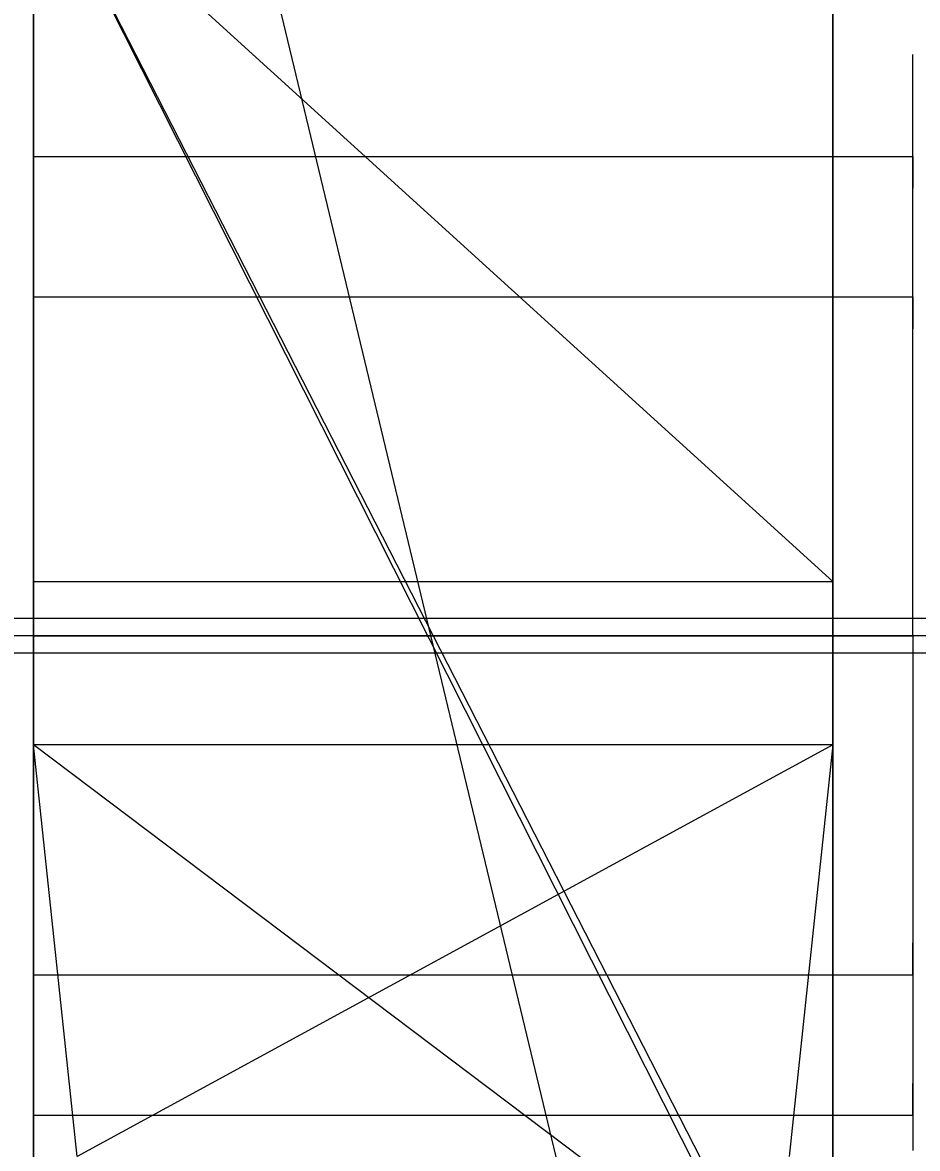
# Model space of a CAD drawing. Header units: millimetres. Extents: x -191664 to 191490, y -197311 to 10263.
# Drawn here: x 2177 to 2423.3, y -117616.1 to -117306.2 of the extents above; entities that cross this region are included whole.
import ezdxf

# ---------------------------------------------------------------- set-up
doc = ezdxf.new("R2010")
doc.units = ezdxf.units.MM
doc.layers.add('DET_briquetadora_frontal', color=7, linetype='Continuous', lineweight=0)
doc.layers.add('R15_COTAS_TRANSPORTE_P', color=1, linetype='Continuous', lineweight=0)
doc.dimstyles.new('PLANTA_20', dxfattribs={"dimtxt": 50, "dimasz": 30, "dimexe": 30, "dimexo": 16, "dimgap": 20, "dimtad": 1, "dimtih": 1, "dimtoh": 1, "dimdec": 1, "dimzin": 0, "dimdsep": 46, "dimcen": 0.09, "dimadec": 0, "dimazin": 0, "dimtfac": 1, "dimtdec": 4, "dimtofl": 0, "dimtmove": 0, "dimatfit": 3, "dimfxl": 1, "dimtolj": 1, "dimtzin": 0, "dimarcsym": 0})

# ---------------------------------------------------------------- blocks, each defined once
blk = doc.blocks.new('*D133')
at = {"layer": 'Defpoints', "color": 0, "transparency": 16777216}
for p in [(439.69, -194147.98), (217.89, -194406.09), (-500, -194490), (-500, -194490), (500, -194490)]:
    blk.add_point(p, dxfattribs=at)
at = {"layer": 'R15_COTAS_TRANSPORTE_P', "color": 0, "lineweight": -2, "transparency": 16777216}
blk.add_arc((-500, -194490), 722.77, 2.37834, 17.62166, dxfattribs=at)
at = {"layer": 'R15_COTAS_TRANSPORTE_P', "color": 0, "transparency": 16777216}
for points in [[(184.12, -194272.81), (193.59, -194269.58), (179.18, -194242.8)], [(227.15, -194459.9), (217.15, -194460.11), (222.77, -194490)]]:
    blk.add_solid(points, dxfattribs=at)

msp = doc.modelspace()

# ---------------------------------------------------------------- linework, layer by layer
at = {"layer": 'DET_briquetadora_frontal', "color": 9, "true_color": 0xb9c3c2}
for p, q in [((2180, -117460), (2180, -117020)), ((2180, -117880), (2180, -117020)), ((2180, -117020), (2386.55, -117880)), ((2400, -117460), (2400, -117020)), ((2400, -117880), (2400, -117020)), ((2180, -117260), (2180, -117690)), ((2180, -117260), (2400, -117460)), ((2180, -117260), (2180, -117460)), ((2180, -117260), (2180, -117505)), ((2180, -117696), (2180, -117260)), ((2180, -117260), (2400, -117690)), ((2180, -117260), (2400, -117696)), ((2400, -117260), (2400, -117690)), ((2400, -117460), (2400, -117260)), ((2400, -117260), (2400, -117696)), ((2400, -117260), (2400, -117505)), ((2400, -117316.17), (2400, -117315)), ((2400, -117319.65), (2400, -117316.17)), ((2422, -117316.17), (2422, -117315)), ((2422, -117319.65), (2422, -117316.17)), ((2400, -117325.4), (2400, -117319.65)), ((2422, -117325.4), (2422, -117319.65)), ((2400, -117333.33), (2400, -117325.4)), ((2422, -117333.33), (2422, -117325.4)), ((2180, -117335.96), (2180, -117334.23)), ((2400, -117343.32), (2400, -117333.33)), ((2422, -117343.32), (2422, -117333.33)), ((2422, -117335.96), (2422, -117334.23)), ((2180, -117339.1), (2180, -117335.96)), ((2422, -117339.1), (2422, -117335.96)), ((2180, -117343), (2180, -117339.1)), ((2422, -117343), (2422, -117339.1)), ((2180, -117343), (2422, -117343)), ((2180, -117343), (2180, -117346.9)), ((2400, -117355.24), (2400, -117343.32)), ((2422, -117343), (2422, -117346.9)), ((2422, -117355.24), (2422, -117343.32)), ((2180, -117346.9), (2180, -117350.04)), ((2422, -117346.9), (2422, -117350.04)), ((2180, -117350.04), (2180, -117351.77)), ((2422, -117350.04), (2422, -117351.77)), ((2400, -117368.9), (2400, -117355.24)), ((2422, -117368.9), (2422, -117355.24)), ((2400, -117384.11), (2400, -117368.9)), ((2422, -117384.11), (2422, -117368.9)), ((2180, -117374.63), (2180, -117372.89)), ((2422, -117374.63), (2422, -117372.89)), ((2180, -117376.89), (2180, -117373.44)), ((2180, -117377.76), (2180, -117374.63)), ((2422, -117376.89), (2422, -117373.44)), ((2422, -117377.76), (2422, -117374.63)), ((2180, -117383.69), (2180, -117376.89)), ((2180, -117381.66), (2180, -117377.76)), ((2422, -117383.69), (2422, -117376.89)), ((2422, -117381.66), (2422, -117377.76)), ((2180, -117381.66), (2422, -117381.66)), ((2180, -117381.66), (2180, -117385.57)), ((2422, -117381.66), (2422, -117385.57)), ((2180, -117393.6), (2180, -117383.69)), ((2400, -117400.64), (2400, -117384.11)), ((2422, -117393.6), (2422, -117383.69)), ((2422, -117400.64), (2422, -117384.11)), ((2180, -117385.57), (2180, -117388.7)), ((2422, -117385.57), (2422, -117388.7)), ((2180, -117388.7), (2180, -117390.44)), ((2422, -117388.7), (2422, -117390.44)), ((2180, -117406.28), (2180, -117393.6)), ((2422, -117406.28), (2422, -117393.6)), ((2400, -117418.26), (2400, -117400.64)), ((2422, -117418.26), (2422, -117400.64)), ((2180, -117421.3), (2180, -117406.28)), ((2422, -117421.3), (2422, -117406.28)), ((2400, -117436.71), (2400, -117418.26)), ((2422, -117436.71), (2422, -117418.26)), ((2180, -117438.15), (2180, -117421.3)), ((2422, -117438.15), (2422, -117421.3)), ((2180, -117456.26), (2180, -117438.15)), ((2400, -117455.71), (2400, -117436.71)), ((2422, -117455.71), (2422, -117436.71)), ((2422, -117456.26), (2422, -117438.15)), ((2180, -117475), (2180, -117456.26)), ((2400, -117475), (2400, -117455.71)), ((2422, -117475), (2422, -117455.71)), ((2422, -117475), (2422, -117456.26)), ((2180, -117460), (2400, -117460)), ((2180, -117460), (2180, -117505)), ((2180, -117880), (2180, -117460)), ((2180, -117696), (2180, -117460)), ((2400, -117460), (2400, -117505)), ((2400, -117880), (2400, -117460)), ((2400, -117696), (2400, -117460)), ((2180, -117467.96), (2180, -117466.23)), ((2180, -117471.1), (2180, -117467.96)), ((2422, -117467.96), (2422, -117466.23)), ((2422, -117471.1), (2422, -117467.96)), ((2720, -117470.22), (2170, -117470.22)), ((2180, -117475), (2180, -117471.1)), ((2422, -117475), (2422, -117471.1)), ((2720, -117475), (2170, -117475)), ((2180, -117475), (2422, -117475)), ((2180, -117475), (2180, -117478.9)), ((2180, -117475), (2180, -117493.74)), ((2422, -117475), (2400, -117475)), ((2400, -117475), (2400, -117494.29)), ((2422, -117475), (2422, -117478.9)), ((2422, -117475), (2422, -117493.74)), ((2422, -117475), (2422, -117494.29)), ((2720, -117479.78), (2170, -117479.78)), ((2180, -117478.9), (2180, -117482.04)), ((2422, -117478.9), (2422, -117482.04)), ((2180, -117482.04), (2180, -117483.77)), ((2422, -117482.04), (2422, -117483.77)), ((2180, -117493.74), (2180, -117511.85)), ((2422, -117493.74), (2422, -117511.85)), ((2400, -117494.29), (2400, -117513.29)), ((2422, -117494.29), (2422, -117513.29)), ((2180, -117505), (2180, -117671)), ((2192, -117618.33), (2180, -117505)), ((2400, -117505), (2180, -117505)), ((2400, -117671), (2180, -117505)), ((2180, -117880), (2180, -117505)), ((2180, -117505), (2180, -117696)), ((2400, -117505), (2192, -117618.33)), ((2400, -117505), (2388, -117618.33)), ((2400, -117671), (2400, -117505)), ((2400, -117880), (2400, -117505)), ((2400, -117505), (2400, -117696)), ((2180, -117511.85), (2180, -117528.7)), ((2422, -117511.85), (2422, -117528.7)), ((2400, -117513.29), (2400, -117531.74)), ((2422, -117513.29), (2422, -117531.74)), ((2180, -117528.7), (2180, -117543.72)), ((2422, -117528.7), (2422, -117543.72)), ((2400, -117531.74), (2400, -117549.36)), ((2422, -117531.74), (2422, -117549.36)), ((2180, -117543.72), (2180, -117556.4)), ((2422, -117543.72), (2422, -117556.4)), ((2400, -117549.36), (2400, -117565.89)), ((2422, -117549.36), (2422, -117565.89)), ((2180, -117556.4), (2180, -117566.31)), ((2422, -117556.4), (2422, -117566.31)), ((2180, -117561.3), (2180, -117559.56)), ((2180, -117564.43), (2180, -117561.3)), ((2422, -117561.3), (2422, -117559.56)), ((2422, -117564.43), (2422, -117561.3)), ((2180, -117568.34), (2180, -117564.43)), ((2422, -117568.34), (2422, -117564.43)), ((2180, -117566.31), (2180, -117573.11)), ((2180, -117568.34), (2422, -117568.34)), ((2180, -117568.34), (2180, -117572.24)), ((2400, -117565.89), (2400, -117581.1)), ((2422, -117565.89), (2422, -117581.1)), ((2422, -117566.31), (2422, -117573.11)), ((2422, -117568.34), (2422, -117572.24)), ((2180, -117572.24), (2180, -117575.37)), ((2180, -117573.11), (2180, -117576.56)), ((2422, -117572.24), (2422, -117575.37)), ((2422, -117573.11), (2422, -117576.56)), ((2180, -117575.37), (2180, -117577.11)), ((2422, -117575.37), (2422, -117577.11)), ((2400, -117581.1), (2400, -117594.76)), ((2422, -117581.1), (2422, -117594.76)), ((2400, -117594.76), (2400, -117606.68)), ((2422, -117594.76), (2422, -117606.68)), ((2180, -117599.96), (2180, -117598.23)), ((2422, -117599.96), (2422, -117598.23)), ((2180, -117603.1), (2180, -117599.96)), ((2422, -117603.1), (2422, -117599.96)), ((2180, -117607), (2180, -117603.1)), ((2422, -117607), (2422, -117603.1)), ((2180, -117607), (2422, -117607)), ((2180, -117607), (2180, -117610.9)), ((2400, -117606.68), (2400, -117616.67)), ((2422, -117606.68), (2422, -117616.67)), ((2422, -117607), (2422, -117610.9)), ((2180, -117610.9), (2180, -117614.04)), ((2422, -117610.9), (2422, -117614.04)), ((2180, -117614.04), (2180, -117615.77)), ((2422, -117614.04), (2422, -117615.77))]:
    msp.add_line(p, q, dxfattribs=at)

# ---------------------------------------------------------------- dimensions: what is measured, and where the dimension line sits
at = {"layer": 'R15_COTAS_TRANSPORTE_P'}
dim = msp.add_angular_dim_2l(base=(217.89, -194406.09), line1=((-500, -194490), (500, -194490)), line2=((-500, -194490), (439.69, -194147.98)), dimstyle='PLANTA_20', dxfattribs=at)
dim.commit()
dim.dimension.update_dxf_attribs({"geometry": '*D133', "text_midpoint": (191490.46, -33543.69)})

doc.saveas('drawing.dxf')
